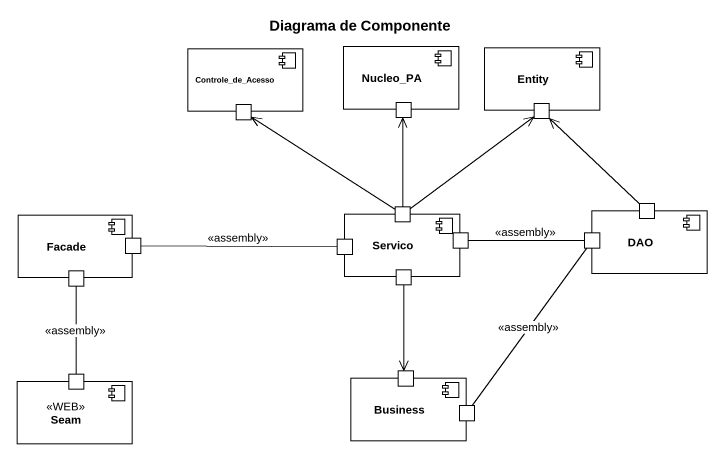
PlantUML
@startuml
title Diagrama de Componente
component Controle_de_Acesso {
  port " " as port1
}
component Nucleo_PA {
  port " " as port2
}
component "Entity" as Entity_ {
  port " " as port3
}
component Facade {
  port " " as port8
  port " " as port9
}
component Servico {
  port " " as port4
  port " " as port5
  port " " as port10
  port " " as port11
}
component DAO {
  port " " as port6
  port " " as port7
}
component Seam <<WEB>> {
  port " " as port12
}
component Business {
  port " " as port13
  port " " as port14
}
port4 -up-> port1
port4 -up-> port2
port4 -up-> port3
port5 -right- port6 : <<assembly>>
port7 -up-> port3
port9 -right- port10 : <<assembly>>
port11 --> port13
port12 -up- port8 : <<assembly>>
port14 -up- port6 : <<assembly>>
@enduml
